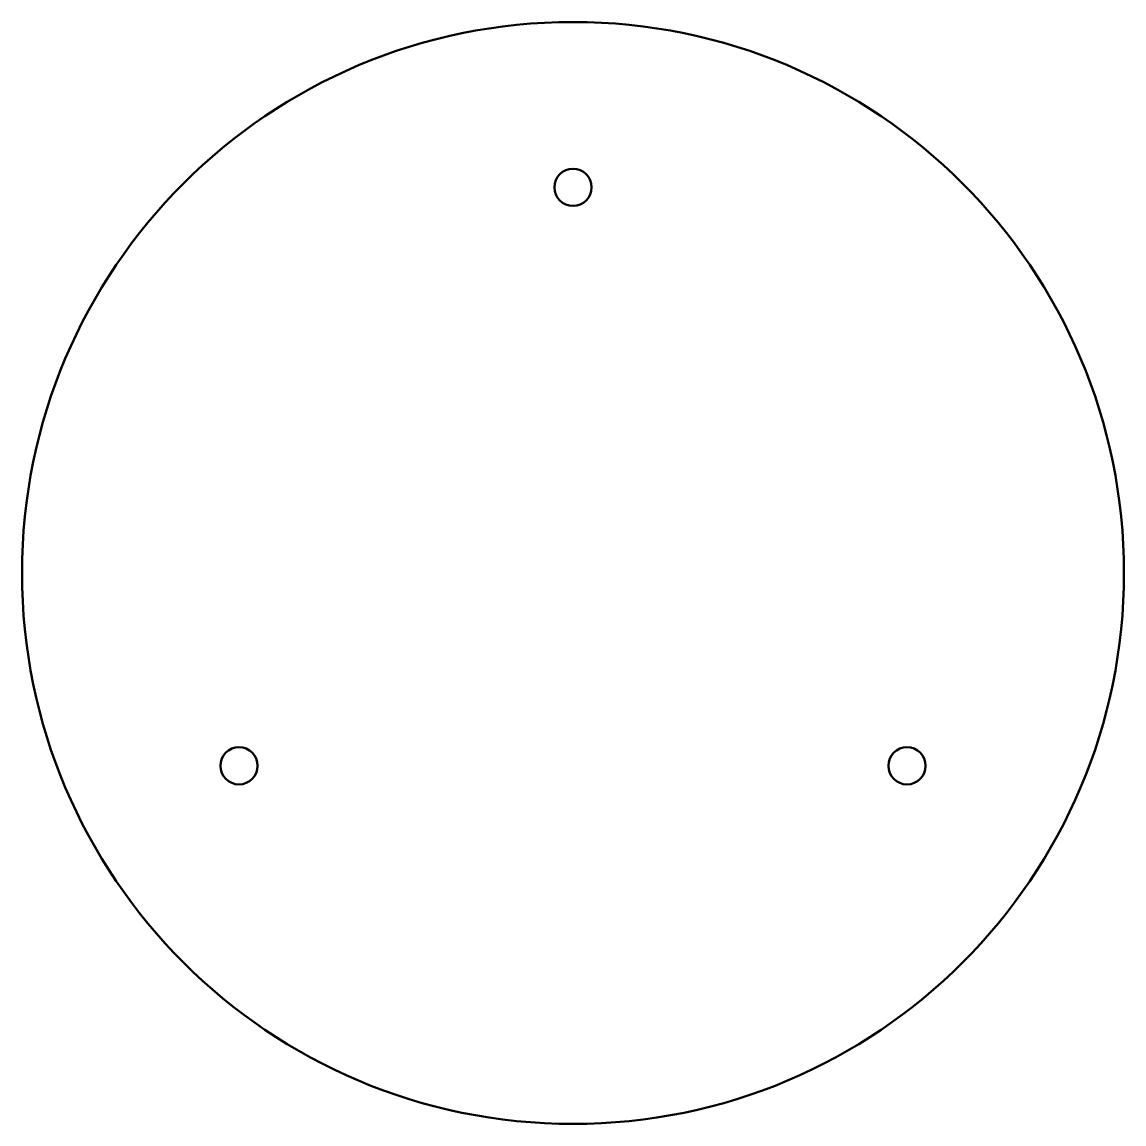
# Model space of a CAD drawing. Header units: millimetres. Extents: x 97 to 297, y 58 to 258.
import ezdxf

# ---------------------------------------------------------------- set-up
doc = ezdxf.new("R2010")
doc.units = ezdxf.units.MM
doc.layers.add('Visible (ISO)', color=7, linetype='Continuous', lineweight=50)

msp = doc.modelspace()

# ---------------------------------------------------------------- linework, layer by layer
at = {"layer": 'Visible (ISO)'}
for centre, radius in [((197.18, 157.52), 100), ((197.18, 227.52), 3.38), ((136.56, 122.52), 3.38), ((257.8, 122.52), 3.38)]:
    msp.add_circle(centre, radius, dxfattribs=at)

doc.saveas('drawing.dxf')
